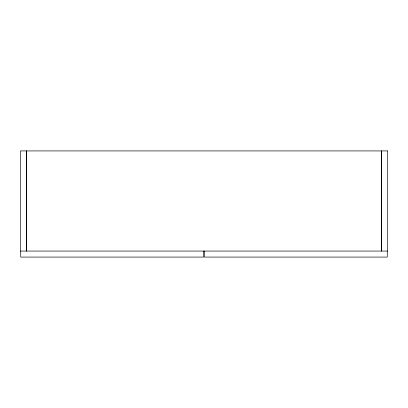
<?xml version="1.0" encoding="UTF-8"?>
<svg xmlns="http://www.w3.org/2000/svg" width="408" height="408" viewBox="0 0 408 408"><rect width="100%" height="100%" fill="white"/><g stroke="black" fill="none" stroke-linecap="round" stroke-linejoin="round"><path stroke-width="0.61" d="M387.269 251.068L387.269 257.076L204.367 257.076L204.367 251.068M381.669 150.924L381.669 251.068M381.592 150.924L381.592 251.068M203.633 251.068L203.633 257.076L20.732 257.076L20.732 251.068M26.408 150.924L26.408 251.068M26.331 150.924L26.331 251.068M387.6 150.924L20.4 150.924L20.4 251.068L387.6 251.068L387.6 150.924"/></g></svg>
